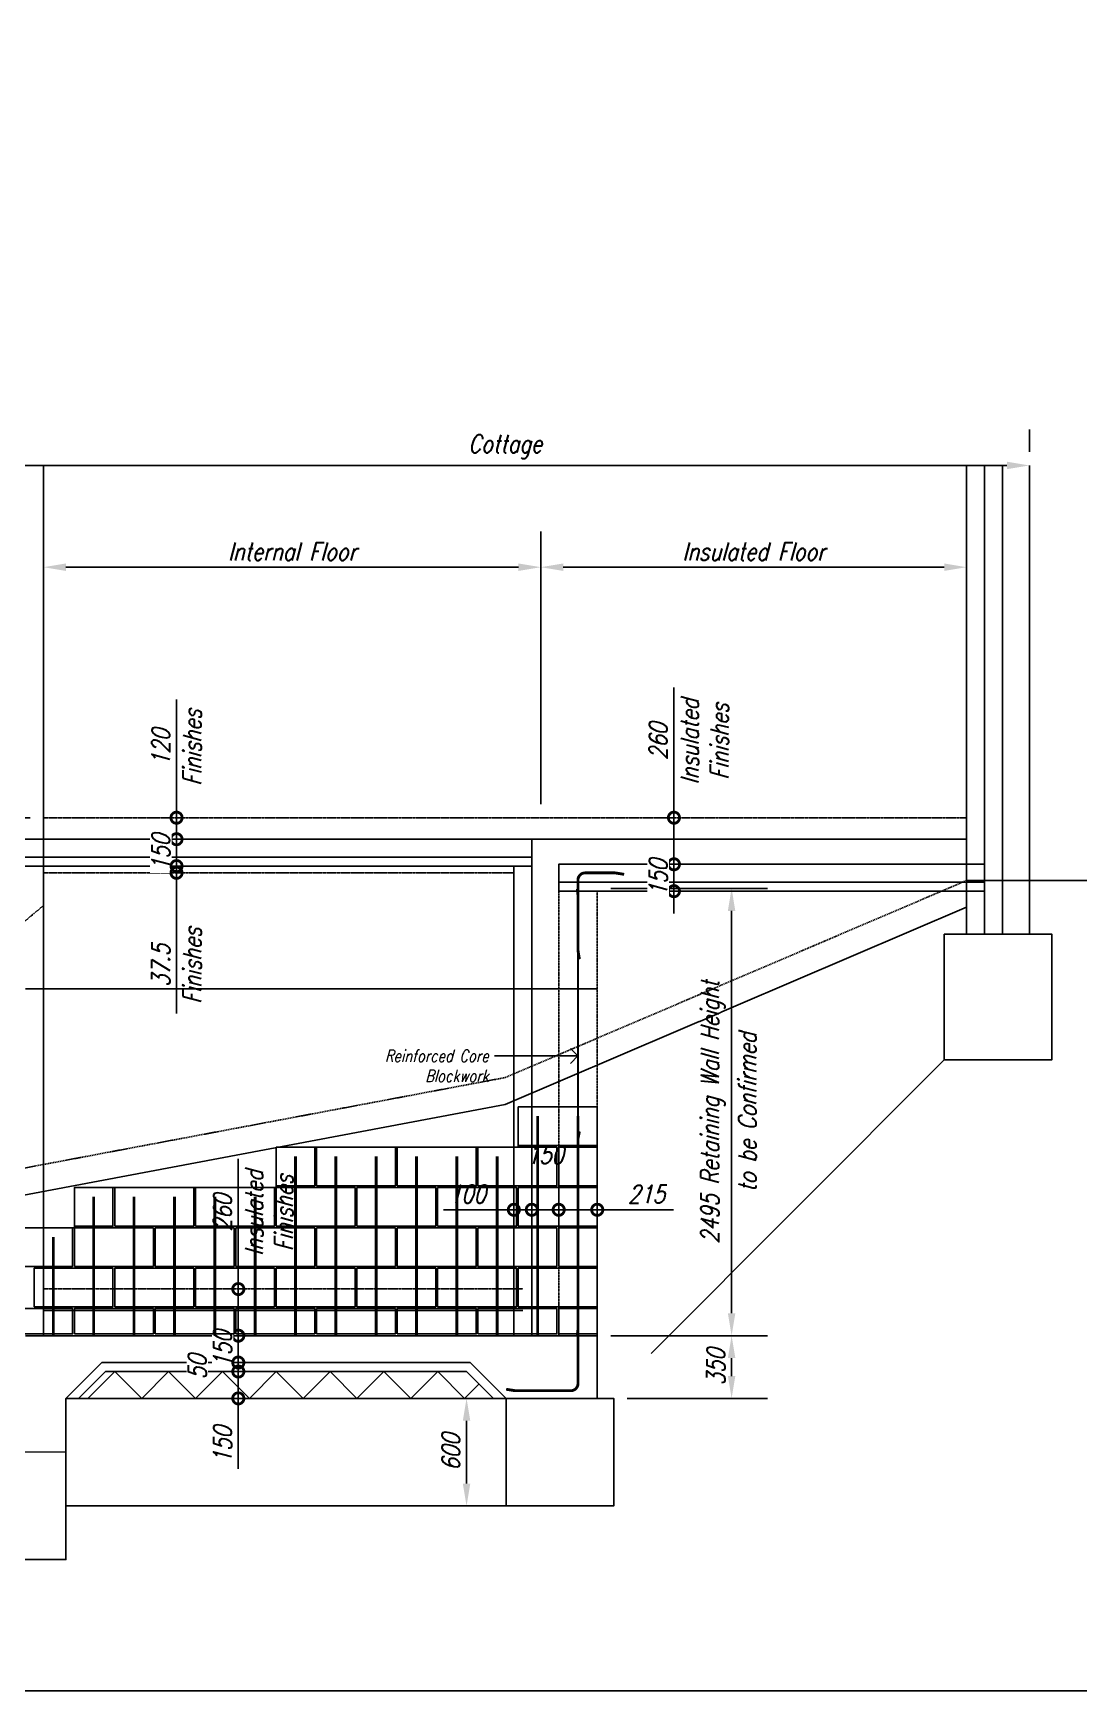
# Model space of a CAD drawing. Header units: millimetres. Extents: x 929802 to 1112248, y 1926852 to 2050811.
# Drawn here: x 984094 to 989924, y 1970131 to 1979380 of the extents above; entities that cross this region are included whole.
import ezdxf
from ezdxf import colors
from ezdxf.entities.mleader import LeaderData, LeaderLine
from ezdxf.math import Vec2, Vec3

# ---------------------------------------------------------------- set-up
doc = ezdxf.new("R2010")
doc.units = ezdxf.units.MM
doc.linetypes.add('HIDDEN', pattern=[9.525, 6.35, -3.175])
doc.linetypes.add('PHANTOM2', pattern=[1.25, 0.625, -0.125, 0.125, -0.125, 0.125, -0.125])
doc.layers.get('Defpoints').update_dxf_attribs({"color": 41})
for name, color, linetype in [('16764-Topo$0$SV_$_Grid', 7, 'Continuous'), ('CHB+00_Dims-GA', 8, 'Continuous'), ('CHB+00_Groundslab', 4, 'Continuous'), ('CHB+00_Levels', 8, 'Continuous'), ('CHB+00_Lintels Over', 9, 'Continuous'), ('CHB+00_Rebar', 1, 'Continuous'), ('CHB+00_Walls-LB Ghost', 252, 'Continuous'), ('CHB+00_Walls-Retaining', 1, 'Continuous'), ('CHB-00_Dims-Foundation', 8, 'Continuous'), ('CHB-00_External GL', 211, 'Continuous'), ('CHB-00_Foundation', 7, 'Continuous'), ('CHB-00_Party Wall Line', 1, 'PHANTOM2'), ('X-Ref-Site', 7, 'Continuous')]:
    doc.layers.add(name, color=color, linetype=linetype)
doc.layers.get('X-Ref-Site').off()
doc.styles.add('Romans15', font='romans.shx', dxfattribs={"width": 0.8, "oblique": 15})
doc.dimstyles.new('CHB_1-1', dxfattribs={"dimtxt": 2, "dimasz": 2.5, "dimexe": 4, "dimexo": 1.5, "dimgap": 0.75, "dimtad": 1, "dimdec": 0, "dimdsep": 46, "dimtxsty": 'Romans15', "dimcen": 1.5, "dimclrd": 8, "dimclre": 8, "dimclrt": 7, "dimadec": 0, "dimazin": 0, "dimtfac": 1, "dimtdec": 0, "dimtmove": 0, "dimatfit": 3, "dimfxl": 1, "dimarcsym": 0})

# ---------------------------------------------------------------- blocks, each defined once
blk = doc.blocks.new('16764-Topo')
at = {"layer": '16764-Topo$0$SV_$_Grid', "color": 7, "linetype": 'Continuous', "flags": 128}
blk.add_lwpolyline([(432717.307774, 221799.962952), (432717.307774, 221880.642948), (432821.1047, 221880.642948), (432821.1047, 221799.962952)], close=True, dxfattribs=at)
blk = doc.blocks.new('*U232')
at = {"layer": 'CHB+00_Groundslab', "color": 8}
blk.add_lwpolyline([(-150, -75), (0, 75), (150, -75)], dxfattribs=at)
blk = doc.blocks.new('*U233')
at = {"layer": 'CHB+00_Groundslab', "color": 0, "linetype": 'ByBlock', "lineweight": -2, "transparency": 16777216}
for p in [(0, 0), (300, 0), (600, 0), (900, 0), (1200, 0), (1500, 0), (1800, 0)]:
    blk.add_blockref('*U232', p, dxfattribs=at)
blk = doc.blocks.new('*D353')
at = {"layer": 'CHB+00_Dims-GA', "color": 8, "lineweight": -2, "transparency": 16777216}
for p, q in [((987313.8, 1972112.6), (988187.9, 1972112.6)), ((987987.9, 1971887.6), (987987.9, 1971987.6)), ((987405.8, 1971762.6), (988187.9, 1971762.6))]:
    blk.add_line(p, q, dxfattribs=at)
at = {"layer": 'CHB+00_Dims-GA', "color": 8, "transparency": 16777216}
for points in [[(987967, 1971987.6), (988008.7, 1971987.6), (987987.9, 1972112.6)], [(987967, 1971887.6), (988008.7, 1971887.6), (987987.9, 1971762.6)]]:
    blk.add_solid(points, dxfattribs=at)
at = {"layer": 'Defpoints', "color": 0, "transparency": 16777216}
for p in [(987238.8, 1972112.6), (987987.9, 1972112.6), (987330.8, 1971762.6)]:
    blk.add_point(p, dxfattribs=at)
at = {"layer": 'CHB+00_Dims-GA', "color": 7, "transparency": 16777216, "insert": (987900.4, 1971937.6), "char_height": 100, "attachment_point": 5, "rotation": 90, "style": 'Romans15'}
blk.add_mtext('350', dxfattribs=at)
blk = doc.blocks.new('*D354')
at = {"layer": 'CHB+00_Dims-GA', "color": 8, "lineweight": -2, "transparency": 16777216}
for p, q in [((987313.8, 1974607.6), (988187.9, 1974607.6)), ((987987.9, 1972237.6), (987987.9, 1974482.6)), ((987313.8, 1972112.6), (988187.9, 1972112.6))]:
    blk.add_line(p, q, dxfattribs=at)
at = {"layer": 'CHB+00_Dims-GA', "color": 8, "transparency": 16777216}
for points in [[(987967, 1974482.6), (988008.7, 1974482.6), (987987.9, 1974607.6)], [(987967, 1972237.6), (988008.7, 1972237.6), (987987.9, 1972112.6)]]:
    blk.add_solid(points, dxfattribs=at)
at = {"layer": 'Defpoints', "color": 0, "transparency": 16777216}
for p in [(987238.8, 1974607.6), (987987.9, 1974607.6), (987238.8, 1972112.6)]:
    blk.add_point(p, dxfattribs=at)
at = {"layer": 'CHB+00_Dims-GA', "color": 7, "transparency": 16777216, "char_height": 100, "attachment_point": 5, "rotation": 90, "style": 'Romans15', "bg_fill": 3, "box_fill_scale": 1.1, "bg_fill_color": 256, "bg_fill_true_color": 13158600, "bg_fill_transparency": 0}
for s, insert in [('2495 Retaining Wall Height', (987883.7, 1973360.1)), ('to be Confirmed', (988075.4, 1973360.1))]:
    blk.add_mtext(s, dxfattribs=dict(at, insert=insert))
blk = doc.blocks.new('_DotSmall')
at = {"color": 0, "linetype": 'ByBlock', "const_width": 0.5}
blk.add_lwpolyline([(-0.0625, 0, 1), (0.0625, 0, 1)], format="xyb", close=True, dxfattribs=at)
blk = doc.blocks.new('*D258')
at = {"layer": 'CHB+00_Dims-GA', "color": 8, "lineweight": -2, "transparency": 16777216}
for p, q in [((986773.8, 1972665.1), (986773.8, 1973015.1)), ((986873.8, 1972665.1), (986873.8, 1973015.1)), ((986773.8, 1972815.1), (986380.6, 1972815.1)), ((986873.8, 1972815.1), (986773.8, 1972815.1))]:
    blk.add_line(p, q, dxfattribs=at)
at = {"layer": 'Defpoints', "color": 0, "transparency": 16777216}
for p in [(986873.8, 1972815.1), (986773.8, 1972590.1), (986873.8, 1972590.1)]:
    blk.add_point(p, dxfattribs=at)
at = {"layer": 'CHB+00_Dims-GA', "color": 8, "lineweight": -2, "transparency": 16777216, "xscale": 125, "yscale": 125, "zscale": 125, "rotation": 180}
blk.add_blockref('_DotSmall', (986773.8, 1972815.1), dxfattribs=at)
at = {"layer": 'CHB+00_Dims-GA', "color": 8, "lineweight": -2, "transparency": 16777216, "xscale": 125, "yscale": 125, "zscale": 125}
blk.add_blockref('_DotSmall', (986873.8, 1972815.1), dxfattribs=at)
at = {"layer": 'CHB+00_Dims-GA', "color": 7, "transparency": 16777216, "insert": (986514.7, 1972902.6), "char_height": 100, "attachment_point": 5, "style": 'Romans15'}
blk.add_mtext('100', dxfattribs=at)
blk = doc.blocks.new('*D259')
at = {"layer": 'CHB+00_Dims-GA', "color": 8, "lineweight": -2, "transparency": 16777216}
for p, q in [((986873.8, 1972665.1), (986873.8, 1973015.1)), ((987023.8, 1972665.1), (987023.8, 1973015.1)), ((986873.8, 1972815.1), (987023.8, 1972815.1))]:
    blk.add_line(p, q, dxfattribs=at)
at = {"layer": 'Defpoints', "color": 0, "transparency": 16777216}
for p in [(987023.8, 1972815.1), (986873.8, 1972590.1), (987023.8, 1972590.1)]:
    blk.add_point(p, dxfattribs=at)
at = {"layer": 'CHB+00_Dims-GA', "color": 8, "lineweight": -2, "transparency": 16777216, "xscale": 125, "yscale": 125, "zscale": 125, "rotation": 180}
blk.add_blockref('_DotSmall', (986873.8, 1972815.1), dxfattribs=at)
at = {"layer": 'CHB+00_Dims-GA', "color": 8, "lineweight": -2, "transparency": 16777216, "xscale": 125, "yscale": 125, "zscale": 125}
blk.add_blockref('_DotSmall', (987023.8, 1972815.1), dxfattribs=at)
at = {"layer": 'CHB+00_Dims-GA', "color": 7, "transparency": 16777216, "insert": (986948.8, 1973121.4), "char_height": 100, "attachment_point": 5, "style": 'Romans15'}
blk.add_mtext('150', dxfattribs=at)
blk = doc.blocks.new('*D260')
at = {"layer": 'CHB+00_Dims-GA', "color": 8, "lineweight": -2, "transparency": 16777216}
for p, q in [((987023.8, 1972665.1), (987023.8, 1973015.1)), ((987238.8, 1972665.1), (987238.8, 1973015.1)), ((987023.8, 1972815.1), (987238.8, 1972815.1)), ((987238.8, 1972815.1), (987663.6, 1972815.1))]:
    blk.add_line(p, q, dxfattribs=at)
at = {"layer": 'Defpoints', "color": 0, "transparency": 16777216}
for p in [(987238.8, 1972815.1), (987023.8, 1972590.1), (987238.8, 1972590.1)]:
    blk.add_point(p, dxfattribs=at)
at = {"layer": 'CHB+00_Dims-GA', "color": 8, "lineweight": -2, "transparency": 16777216, "xscale": 125, "yscale": 125, "zscale": 125, "rotation": 180}
blk.add_blockref('_DotSmall', (987023.8, 1972815.1), dxfattribs=at)
at = {"layer": 'CHB+00_Dims-GA', "color": 8, "lineweight": -2, "transparency": 16777216, "xscale": 125, "yscale": 125, "zscale": 125}
blk.add_blockref('_DotSmall', (987238.8, 1972815.1), dxfattribs=at)
at = {"layer": 'CHB+00_Dims-GA', "color": 7, "transparency": 16777216, "insert": (987513.7, 1972902.6), "char_height": 100, "attachment_point": 5, "style": 'Romans15'}
blk.add_mtext('215', dxfattribs=at)
blk = doc.blocks.new('_Open90')
at = {"color": 0, "linetype": 'ByBlock', "lineweight": -2}
for p, q in [((0, 0), (-1, 0)), ((-0.5, 0.5), (0, 0)), ((0, 0), (-0.5, -0.5))]:
    blk.add_line(p, q, dxfattribs=at)
blk = doc.blocks.new('*D261')
at = {"color": 8, "linetype": 'Continuous', "lineweight": -2, "transparency": 16777216}
for p, q in [((984151.6, 1974727.6), (984151.6, 1976600.3)), ((986923.8, 1975077.6), (986923.8, 1976600.3)), ((984276.6, 1976400.3), (986798.8, 1976400.3))]:
    blk.add_line(p, q, dxfattribs=at)
at = {"color": 8, "linetype": 'Continuous', "transparency": 16777216}
for points in [[(984276.6, 1976421.2), (984276.6, 1976379.5), (984151.6, 1976400.3)], [(986798.8, 1976421.2), (986798.8, 1976379.5), (986923.8, 1976400.3)]]:
    blk.add_solid(points, dxfattribs=at)
at = {"layer": 'Defpoints', "color": 0, "linetype": 'Continuous', "transparency": 16777216}
for p in [(986923.8, 1976400.3), (986923.8, 1975002.6), (984151.6, 1974652.6)]:
    blk.add_point(p, dxfattribs=at)
at = {"color": 7, "linetype": 'Continuous', "transparency": 16777216, "insert": (985537.7, 1976487.8), "char_height": 100, "attachment_point": 5, "style": 'Romans15'}
blk.add_mtext('Internal Floor', dxfattribs=at)
blk = doc.blocks.new('*D357')
at = {"color": 8, "linetype": 'Continuous', "lineweight": -2, "transparency": 16777216}
for p, q in [((986923.8, 1975077.6), (986923.8, 1976600.3)), ((989298.3, 1975077.6), (989298.3, 1976600.3)), ((987048.8, 1976400.3), (989173.3, 1976400.3))]:
    blk.add_line(p, q, dxfattribs=at)
at = {"color": 8, "linetype": 'Continuous', "transparency": 16777216}
for points in [[(987048.8, 1976421.2), (987048.8, 1976379.5), (986923.8, 1976400.3)], [(989173.3, 1976421.2), (989173.3, 1976379.5), (989298.3, 1976400.3)]]:
    blk.add_solid(points, dxfattribs=at)
at = {"layer": 'Defpoints', "color": 0, "linetype": 'Continuous', "transparency": 16777216}
for p in [(989298.3, 1976400.3), (986923.8, 1975002.6), (989298.3, 1975002.6)]:
    blk.add_point(p, dxfattribs=at)
at = {"color": 7, "linetype": 'Continuous', "transparency": 16777216, "insert": (988111, 1976487.8), "char_height": 100, "attachment_point": 5, "style": 'Romans15'}
blk.add_mtext('Insulated Floor', dxfattribs=at)
blk = doc.blocks.new('*D358')
at = {"color": 8, "linetype": 'Continuous', "lineweight": -2, "transparency": 16777216}
for p, q in [((983801.6, 1977043.1), (983801.6, 1977168.1)), ((989648.3, 1977043.1), (989648.3, 1977168.1)), ((983926.6, 1976968.1), (989523.3, 1976968.1))]:
    blk.add_line(p, q, dxfattribs=at)
at = {"color": 8, "linetype": 'Continuous', "transparency": 16777216}
for points in [[(983926.6, 1976988.9), (983926.6, 1976947.3), (983801.6, 1976968.1)], [(989523.3, 1976988.9), (989523.3, 1976947.3), (989648.3, 1976968.1)]]:
    blk.add_solid(points, dxfattribs=at)
at = {"layer": 'Defpoints', "color": 0, "linetype": 'Continuous', "transparency": 16777216}
for p in [(983801.6, 1976968.1), (989648.3, 1976968.1), (989648.3, 1976968.1)]:
    blk.add_point(p, dxfattribs=at)
at = {"color": 7, "linetype": 'Continuous', "transparency": 16777216, "insert": (986724.9, 1977072.3), "char_height": 100, "attachment_point": 5, "style": 'Romans15'}
blk.add_mtext('Cottage', dxfattribs=at)
blk = doc.blocks.new('*D268')
at = {"layer": 'CHB+00_Dims-GA', "color": 8, "lineweight": -2, "transparency": 16777216}
for p, q in [((984893, 1975002.6), (984893, 1975662.4)), ((984893, 1974882.6), (984893, 1975002.6))]:
    blk.add_line(p, q, dxfattribs=at)
at = {"layer": 'Defpoints', "color": 0, "transparency": 16777216}
for p in [(984893, 1975002.6), (985437.7, 1975002.6), (985437.7, 1974882.6)]:
    blk.add_point(p, dxfattribs=at)
at = {"layer": 'CHB+00_Dims-GA', "color": 8, "lineweight": -2, "transparency": 16777216, "xscale": 125, "yscale": 125, "zscale": 125}
for p, rotation in [((984893, 1975002.6), 90), ((984893, 1974882.6), 270)]:
    blk.add_blockref('_DotSmall', p, dxfattribs=dict(at, rotation=rotation))
at = {"layer": 'CHB+00_Dims-GA', "color": 7, "transparency": 16777216, "char_height": 100, "attachment_point": 5, "rotation": 90, "style": 'Romans15'}
for s, insert in [('Finishes', (984980.5, 1975395)), ('120', (984805.5, 1975395))]:
    blk.add_mtext(s, dxfattribs=dict(at, insert=insert))
blk = doc.blocks.new('*D269')
at = {"layer": 'CHB+00_Dims-GA', "color": 8, "lineweight": -2, "transparency": 16777216}
for p, q in [((984893, 1974882.6), (984893, 1975007.6)), ((984893, 1974882.6), (984893, 1974732.6)), ((984893, 1974732.6), (984893, 1974607.6))]:
    blk.add_line(p, q, dxfattribs=at)
at = {"layer": 'Defpoints', "color": 0, "transparency": 16777216}
for p in [(985437.7, 1974882.6), (985437.7, 1974732.6)]:
    blk.add_point(p, dxfattribs=at)
at = {"layer": 'CHB+00_Dims-GA', "color": 8, "lineweight": -2, "transparency": 16777216, "xscale": 125, "yscale": 125, "zscale": 125}
for p, rotation in [((984893, 1974882.6), 270), ((984893, 1974732.6), 90)]:
    blk.add_blockref('_DotSmall', p, dxfattribs=dict(at, rotation=rotation))
at = {"layer": 'CHB+00_Dims-GA', "color": 7, "transparency": 16777216, "insert": (984805.5, 1974807.6), "char_height": 100, "attachment_point": 5, "rotation": 90, "style": 'Romans15', "bg_fill": 3, "box_fill_scale": 1.1, "bg_fill_color": 256, "bg_fill_true_color": 13158600, "bg_fill_transparency": 0}
blk.add_mtext('150', dxfattribs=at)
at = {"layer": 'Defpoints', "color": 0, "transparency": 16777216}
blk.add_point((984893, 1974732.6), dxfattribs=at)
blk = doc.blocks.new('*D270')
at = {"layer": 'CHB+00_Dims-GA', "color": 8, "lineweight": -2, "transparency": 16777216}
for p, q in [((984893, 1974732.6), (984893, 1974857.6)), ((984893, 1974732.6), (984893, 1974695.1)), ((984893, 1974695.1), (984893, 1973910.4))]:
    blk.add_line(p, q, dxfattribs=at)
at = {"layer": 'Defpoints', "color": 0, "transparency": 16777216}
for p in [(984893, 1974695.1), (985437.7, 1974732.6), (985437.7, 1974695.1)]:
    blk.add_point(p, dxfattribs=at)
at = {"layer": 'CHB+00_Dims-GA', "color": 8, "lineweight": -2, "transparency": 16777216, "xscale": 125, "yscale": 125, "zscale": 125}
for p, rotation in [((984893, 1974732.6), 270), ((984893, 1974695.1), 90)]:
    blk.add_blockref('_DotSmall', p, dxfattribs=dict(at, rotation=rotation))
at = {"layer": 'CHB+00_Dims-GA', "color": 7, "transparency": 16777216, "char_height": 100, "attachment_point": 5, "rotation": 90, "style": 'Romans15'}
for s, insert in [('Finishes', (984980.5, 1974177.7)), ('37.5', (984805.5, 1974177.7))]:
    blk.add_mtext(s, dxfattribs=dict(at, insert=insert))
blk = doc.blocks.new('*D271')
at = {"layer": 'CHB+00_Dims-GA', "color": 8, "lineweight": -2, "transparency": 16777216}
for p, q in [((987666.3, 1975002.6), (987666.3, 1975728.4)), ((987666.3, 1974742.6), (987666.3, 1975002.6))]:
    blk.add_line(p, q, dxfattribs=at)
at = {"layer": 'Defpoints', "color": 0, "transparency": 16777216}
for p in [(987666.3, 1975002.6), (988211, 1975002.6), (988211, 1974742.6)]:
    blk.add_point(p, dxfattribs=at)
at = {"layer": 'CHB+00_Dims-GA', "color": 8, "lineweight": -2, "transparency": 16777216, "xscale": 125, "yscale": 125, "zscale": 125}
for p, rotation in [((987666.3, 1975002.6), 90), ((987666.3, 1974742.6), 270)]:
    blk.add_blockref('_DotSmall', p, dxfattribs=dict(at, rotation=rotation))
at = {"layer": 'CHB+00_Dims-GA', "color": 7, "transparency": 16777216, "char_height": 100, "attachment_point": 5, "rotation": 90, "style": 'Romans15'}
for s, insert in [('Insulated\\PFinishes', (987837.2, 1975428)), ('260', (987578.8, 1975428))]:
    blk.add_mtext(s, dxfattribs=dict(at, insert=insert))
blk = doc.blocks.new('*D272')
at = {"layer": 'CHB+00_Dims-GA', "color": 8, "lineweight": -2, "transparency": 16777216}
for p, q in [((987666.3, 1974742.6), (987666.3, 1974867.6)), ((987666.3, 1974742.6), (987666.3, 1974592.6)), ((987666.3, 1974592.6), (987666.3, 1974467.6))]:
    blk.add_line(p, q, dxfattribs=at)
at = {"layer": 'Defpoints', "color": 0, "transparency": 16777216}
for p in [(988211, 1974742.6), (988211, 1974592.6)]:
    blk.add_point(p, dxfattribs=at)
at = {"layer": 'CHB+00_Dims-GA', "color": 8, "lineweight": -2, "transparency": 16777216, "xscale": 125, "yscale": 125, "zscale": 125}
for p, rotation in [((987666.3, 1974742.6), 270), ((987666.3, 1974592.6), 90)]:
    blk.add_blockref('_DotSmall', p, dxfattribs=dict(at, rotation=rotation))
at = {"layer": 'CHB+00_Dims-GA', "color": 7, "transparency": 16777216, "insert": (987578.8, 1974667.6), "char_height": 100, "attachment_point": 5, "rotation": 90, "style": 'Romans15', "bg_fill": 3, "box_fill_scale": 1.1, "bg_fill_color": 256, "bg_fill_true_color": 13158600, "bg_fill_transparency": 0}
blk.add_mtext('150', dxfattribs=at)
at = {"layer": 'Defpoints', "color": 0, "transparency": 16777216}
blk.add_point((987666.3, 1974592.6), dxfattribs=at)
blk = doc.blocks.new('*D275')
at = {"layer": 'CHB+00_Dims-GA', "color": 8, "lineweight": -2, "transparency": 16777216}
for p, q in [((985237.5, 1972372.6), (985237.5, 1973098.4)), ((985237.5, 1972112.6), (985237.5, 1972372.6))]:
    blk.add_line(p, q, dxfattribs=at)
at = {"layer": 'Defpoints', "color": 0, "transparency": 16777216}
for p in [(985237.5, 1972372.6), (986823.8, 1972372.6), (986823.8, 1972112.6)]:
    blk.add_point(p, dxfattribs=at)
at = {"layer": 'CHB+00_Dims-GA', "color": 8, "lineweight": -2, "transparency": 16777216, "xscale": 125, "yscale": 125, "zscale": 125}
for p, rotation in [((985237.5, 1972372.6), 90), ((985237.5, 1972112.6), 270)]:
    blk.add_blockref('_DotSmall', p, dxfattribs=dict(at, rotation=rotation))
at = {"layer": 'CHB+00_Dims-GA', "color": 7, "transparency": 16777216, "char_height": 100, "attachment_point": 5, "rotation": 90, "style": 'Romans15'}
for s, insert in [('Insulated\\PFinishes', (985408.3, 1972798)), ('260', (985150, 1972798))]:
    blk.add_mtext(s, dxfattribs=dict(at, insert=insert))
blk = doc.blocks.new('*D276')
at = {"layer": 'CHB+00_Dims-GA', "color": 8, "lineweight": -2, "transparency": 16777216}
for p, q in [((985237.5, 1972112.6), (985237.5, 1972237.6)), ((985237.5, 1972112.6), (985237.5, 1971962.6)), ((985237.5, 1971962.6), (985237.5, 1971837.6))]:
    blk.add_line(p, q, dxfattribs=at)
at = {"layer": 'Defpoints', "color": 0, "transparency": 16777216}
for p in [(986823.8, 1972112.6), (986530.8, 1971962.6)]:
    blk.add_point(p, dxfattribs=at)
at = {"layer": 'CHB+00_Dims-GA', "color": 8, "lineweight": -2, "transparency": 16777216, "xscale": 125, "yscale": 125, "zscale": 125}
for p, rotation in [((985237.5, 1972112.6), 270), ((985237.5, 1971962.6), 90)]:
    blk.add_blockref('_DotSmall', p, dxfattribs=dict(at, rotation=rotation))
at = {"layer": 'CHB+00_Dims-GA', "color": 7, "transparency": 16777216, "insert": (985150, 1972037.6), "char_height": 100, "attachment_point": 5, "rotation": 90, "style": 'Romans15', "bg_fill": 3, "box_fill_scale": 1.1, "bg_fill_color": 256, "bg_fill_true_color": 13158600, "bg_fill_transparency": 0}
blk.add_mtext('150', dxfattribs=at)
at = {"layer": 'Defpoints', "color": 0, "transparency": 16777216}
blk.add_point((985237.5, 1971962.6), dxfattribs=at)
blk = doc.blocks.new('*D277')
at = {"layer": 'CHB+00_Dims-GA', "color": 8, "lineweight": -2, "transparency": 16777216}
for p, q in [((985237.5, 1971912.6), (985237.5, 1971762.6)), ((985237.5, 1971762.6), (985237.5, 1971369.5))]:
    blk.add_line(p, q, dxfattribs=at)
at = {"layer": 'Defpoints', "color": 0, "transparency": 16777216}
for p in [(985237.5, 1971912.6), (986510, 1971912.6), (986730.8, 1971762.6)]:
    blk.add_point(p, dxfattribs=at)
at = {"layer": 'CHB+00_Dims-GA', "color": 8, "lineweight": -2, "transparency": 16777216, "xscale": 125, "yscale": 125, "zscale": 125}
for p, rotation in [((985237.5, 1971912.6), 90), ((985237.5, 1971762.6), 270)]:
    blk.add_blockref('_DotSmall', p, dxfattribs=dict(at, rotation=rotation))
at = {"layer": 'CHB+00_Dims-GA', "color": 7, "transparency": 16777216, "insert": (985150, 1971503.5), "char_height": 100, "attachment_point": 5, "rotation": 90, "style": 'Romans15'}
blk.add_mtext('150', dxfattribs=at)
blk = doc.blocks.new('*D278')
at = {"layer": 'CHB+00_Dims-GA', "color": 8, "lineweight": -2, "transparency": 16777216}
for p, q in [((985237.5, 1971962.6), (985237.5, 1972087.6)), ((985237.5, 1971962.6), (985237.5, 1971912.6)), ((985237.5, 1971912.6), (985237.5, 1971787.6))]:
    blk.add_line(p, q, dxfattribs=at)
at = {"layer": 'Defpoints', "color": 0, "transparency": 16777216}
for p in [(985237.5, 1971912.6), (986510, 1971912.6), (986530.8, 1971962.6)]:
    blk.add_point(p, dxfattribs=at)
at = {"layer": 'CHB+00_Dims-GA', "color": 8, "lineweight": -2, "transparency": 16777216, "xscale": 125, "yscale": 125, "zscale": 125}
for p, rotation in [((985237.5, 1971962.6), 270), ((985237.5, 1971912.6), 90)]:
    blk.add_blockref('_DotSmall', p, dxfattribs=dict(at, rotation=rotation))
at = {"layer": 'CHB+00_Dims-GA', "color": 7, "transparency": 16777216, "insert": (985008.7, 1971937.6), "char_height": 100, "attachment_point": 5, "rotation": 90, "style": 'Romans15', "bg_fill": 3, "box_fill_scale": 1.1, "bg_fill_color": 256, "bg_fill_true_color": 13158600, "bg_fill_transparency": 0}
blk.add_mtext('50', dxfattribs=at)
blk = doc.blocks.new('*D361')
at = {"layer": 'CHB+00_Dims-GA', "color": 8, "linetype": 'Continuous', "lineweight": -2, "transparency": 16777216}
for p, q in [((984076.6, 1975002.6), (983291.1, 1975002.6)), ((983491.1, 1974877.6), (983491.1, 1974777.6)), ((983726.6, 1974652.6), (983291.1, 1974652.6))]:
    blk.add_line(p, q, dxfattribs=at)
at = {"layer": 'CHB+00_Dims-GA', "color": 8, "linetype": 'Continuous', "transparency": 16777216}
for points in [[(983470.3, 1974877.6), (983511.9, 1974877.6), (983491.1, 1975002.6)], [(983470.3, 1974777.6), (983511.9, 1974777.6), (983491.1, 1974652.6)]]:
    blk.add_solid(points, dxfattribs=at)
at = {"layer": 'Defpoints', "color": 0, "linetype": 'Continuous', "transparency": 16777216}
for p in [(984151.6, 1975002.6), (983491.1, 1974652.6), (983801.6, 1974652.6)]:
    blk.add_point(p, dxfattribs=at)
at = {"layer": 'CHB+00_Dims-GA', "color": 7, "linetype": 'Continuous', "transparency": 16777216, "insert": (983403.6, 1974827.6), "char_height": 100, "attachment_point": 5, "rotation": 90, "style": 'Romans15'}
blk.add_mtext('350', dxfattribs=at)
blk = doc.blocks.new('*D400')
at = {"layer": 'CHB+00_Dims-GA', "color": 8, "lineweight": -2, "transparency": 16777216}
for p, q in [((986655.8, 1971762.6), (986310, 1971762.6)), ((986510, 1971637.6), (986510, 1971287.6)), ((986655.8, 1971162.6), (986310, 1971162.6))]:
    blk.add_line(p, q, dxfattribs=at)
at = {"layer": 'CHB+00_Dims-GA', "color": 8, "transparency": 16777216}
for points in [[(986489.2, 1971637.6), (986530.9, 1971637.6), (986510, 1971762.6)], [(986489.2, 1971287.6), (986530.9, 1971287.6), (986510, 1971162.6)]]:
    blk.add_solid(points, dxfattribs=at)
at = {"layer": 'Defpoints', "color": 0, "transparency": 16777216}
for p in [(986730.8, 1971762.6), (986510, 1971162.6), (986730.8, 1971162.6)]:
    blk.add_point(p, dxfattribs=at)
at = {"layer": 'CHB+00_Dims-GA', "color": 7, "transparency": 16777216, "insert": (986422.5, 1971462.6), "char_height": 100, "attachment_point": 5, "rotation": 90, "style": 'Romans15'}
blk.add_mtext('600', dxfattribs=at)

msp = doc.modelspace()

# ---------------------------------------------------------------- linework, layer by layer
at = {"layer": 'CHB+00_Groundslab'}
for points in [[(984051.59, 1972112.6), (987238.75, 1972112.6), (987238.75, 1971762.6)], [(981558.09, 1971163.6), (981965.59, 1971163.6), (981965.59, 1971463.6), (982165.59, 1971663.6), (983476.59, 1971663.6), (983676.59, 1971463.6), (984276.59, 1971463.4), (984276.59, 1971762.6), (984476.59, 1971962.6), (986530.75, 1971962.6), (986730.75, 1971762.6), (987238.75, 1971762.6)]]:
    msp.add_lwpolyline(points, dxfattribs=at)
at = {"layer": 'CHB+00_Groundslab', "color": 8}
for points in [[(984276.59, 1971762.6), (984347.3, 1971762.6), (984497.3, 1971912.6), (986510.04, 1971912.6), (986660.04, 1971762.6), (986660.04, 1971762.6)], [(986499.16, 1971762.6), (986579.6, 1971843.04)]]:
    msp.add_lwpolyline(points, dxfattribs=at)
at = {"layer": 'CHB+00_Groundslab', "color": 3, "linetype": 'Continuous'}
msp.add_lwpolyline([(987238.75, 1971762.6), (986730.75, 1971762.6), (986530.75, 1971962.6)], dxfattribs=at)
at = {"layer": 'CHB+00_Groundslab', "color": 7}
msp.add_lwpolyline([(984276.59, 1971762.6), (986755.75, 1971762.6)], dxfattribs=at)
at = {"layer": 'CHB+00_Levels', "linetype": 'PHANTOM2', "ltscale": 12.5}
for points in [[(984151.59, 1975002.6), (989298.31, 1975002.6)], [(984151.59, 1974695.1), (986773.75, 1974695.1)], [(983801.61, 1974345.14), (983951.59, 1974345.14), (984151.59, 1974512.96)], [(984151.59, 1972373.6), (986823.75, 1972373.6)]]:
    msp.add_lwpolyline(points, dxfattribs=at)
at = {"layer": 'CHB+00_Levels', "color": 3, "linetype": 'Continuous'}
msp.add_lwpolyline([(989648.31, 1974652.6), (991089.98, 1974652.6)], dxfattribs=at)
at = {"layer": 'CHB+00_Levels', "linetype": 'Continuous'}
msp.add_lwpolyline([(984151.59, 1972252.6), (986823.75, 1972252.6)], dxfattribs=at)
at = {"layer": 'CHB+00_Lintels Over', "linetype": 'Continuous'}
msp.add_lwpolyline([(983951.59, 1974732.6), (986873.75, 1974732.6), (986873.75, 1974882.6), (983951.59, 1974882.6)], close=True, dxfattribs=at)
msp.add_lwpolyline([(983951.59, 1974882.6), (986873.75, 1974882.6), (986873.75, 1974782.6), (983951.59, 1974782.6)], dxfattribs=at)
at = {"layer": 'CHB+00_Rebar', "color": 7, "const_width": 12}
msp.add_lwpolyline([(987125.71, 1974604.9), (987131.25, 1974552.6), (987131.34, 1972162.6), (987125.34, 1972112.6)], dxfattribs=at)
at = {"layer": 'CHB+00_Rebar', "linetype": 'Continuous', "const_width": 16}
for points in [[(986906.25, 1973338.6), (986906.25, 1972112.6)], [(987131.25, 1973338.6), (987131.25, 1972112.6)], [(984431.25, 1972888.6), (984431.25, 1972112.6)], [(984656.25, 1972888.6), (984656.25, 1972112.6)], [(984881.25, 1972888.6), (984881.25, 1972112.6)], [(984206.25, 1972663.6), (984206.25, 1972112.6)]]:
    msp.add_lwpolyline(points, dxfattribs=at)
at = {"layer": 'CHB+00_Rebar', "const_width": 16}
msp.add_lwpolyline([(987139.3, 1973252.39), (987131.3, 1973212.39), (987131.28, 1972347.4), (987131.34, 1971845.6, -0.4142136), (987091.34, 1971805.6), (986780.75, 1971805.6), (986730.75, 1971813.6)], format="xyb", dxfattribs=at)
at = {"layer": 'CHB+00_Walls-LB Ghost'}
msp.add_lwpolyline([(986873.75, 1972112.6), (986773.75, 1972112.6), (986773.75, 1974732.6), (986873.75, 1974732.6)], close=True, dxfattribs=at)
at = {"layer": 'CHB+00_Walls-Retaining', "linetype": 'HIDDEN', "ltscale": 0.25}
msp.add_lwpolyline([(987238.75, 1972112.6), (987023.75, 1972112.6), (987023.75, 1974592.6), (987238.75, 1974592.6)], close=True, dxfattribs=at)
at = {"layer": 'CHB-00_Dims-Foundation', "color": 252, "linetype": 'Continuous'}
for p, q in [((984151.59, 1976968.1), (984151.59, 1972112.6)), ((989298.31, 1976968.1), (989298.31, 1974352.6)), ((989398.31, 1976968.1), (989398.31, 1974352.6)), ((989498.31, 1976968.1), (989498.31, 1974352.6)), ((989648.31, 1976968.1), (989648.31, 1974352.6))]:
    msp.add_line(p, q, dxfattribs=at)
at = {"layer": 'CHB-00_External GL', "linetype": 'Continuous'}
msp.add_lwpolyline([(991648.31, 1974652.6), (989298.31, 1974652.6)], dxfattribs=at)
at = {"layer": 'CHB-00_Foundation'}
msp.add_lwpolyline([(989173.31, 1974352.6), (989773.31, 1974352.6), (989773.31, 1973652.16), (989173.31, 1973652.16)], close=True, dxfattribs=at)
at = {"layer": 'CHB-00_Foundation', "ltscale": 0.5}
for points in [[(986730.75, 1971762.6), (987330.75, 1971762.6), (987330.75, 1971162.6), (986730.75, 1971162.6)], [(983676.59, 1971463.6), (984276.59, 1971463.4), (984276.59, 1970863.6), (983676.59, 1970863.6)]]:
    msp.add_lwpolyline(points, close=True, dxfattribs=at)
at = {"layer": 'CHB-00_Foundation', "color": 8}
msp.add_lwpolyline([(986730.75, 1971162.6), (984276.59, 1971162.6)], dxfattribs=at)
at = {"layer": 'CHB-00_Party Wall Line', "color": 252, "linetype": 'Continuous'}
for points in [[(985448.75, 1972948.6), (985663.75, 1972948.6), (985663.75, 1973163.6), (985448.75, 1973163.6)], [(985673.75, 1972948.6), (986113.75, 1972948.6), (986113.75, 1973163.6), (985673.75, 1973163.6)], [(986123.75, 1972948.6), (986563.75, 1972948.6), (986563.75, 1973163.6), (986123.75, 1973163.6)], [(986573.75, 1972948.6), (987013.75, 1972948.6), (987013.75, 1973163.6), (986573.75, 1973163.6)], [(984323.75, 1972723.6), (984538.75, 1972723.6), (984538.75, 1972938.6), (984323.75, 1972938.6)], [(984548.75, 1972723.6), (984988.75, 1972723.6), (984988.75, 1972938.6), (984548.75, 1972938.6)], [(984998.75, 1972723.6), (985438.75, 1972723.6), (985438.75, 1972938.6), (984998.75, 1972938.6)], [(985448.75, 1972723.6), (985888.75, 1972723.6), (985888.75, 1972938.6), (985448.75, 1972938.6)], [(985898.75, 1972723.6), (986338.75, 1972723.6), (986338.75, 1972938.6), (985898.75, 1972938.6)], [(986348.75, 1972723.6), (986788.75, 1972723.6), (986788.75, 1972938.6), (986348.75, 1972938.6)], [(983873.75, 1972498.6), (984313.75, 1972498.6), (984313.75, 1972713.6), (983873.75, 1972713.6)], [(984323.75, 1972498.6), (984763.75, 1972498.6), (984763.75, 1972713.6), (984323.75, 1972713.6)], [(984773.75, 1972498.6), (985213.75, 1972498.6), (985213.75, 1972713.6), (984773.75, 1972713.6)], [(985223.75, 1972498.6), (985663.75, 1972498.6), (985663.75, 1972713.6), (985223.75, 1972713.6)], [(985673.75, 1972498.6), (986113.75, 1972498.6), (986113.75, 1972713.6), (985673.75, 1972713.6)], [(986123.75, 1972498.6), (986563.75, 1972498.6), (986563.75, 1972713.6), (986123.75, 1972713.6)], [(986573.75, 1972498.6), (987013.75, 1972498.6), (987013.75, 1972713.6), (986573.75, 1972713.6)], [(984098.75, 1972273.6), (984538.75, 1972273.6), (984538.75, 1972488.6), (984098.75, 1972488.6)], [(984548.75, 1972273.6), (984988.75, 1972273.6), (984988.75, 1972488.6), (984548.75, 1972488.6)], [(983873.75, 1972048.6), (984041.59, 1972048.6), (984041.59, 1972122.6), (984313.75, 1972122.6), (984313.75, 1972263.6), (983873.75, 1972263.6)], [(984323.75, 1972122.6), (984763.75, 1972122.6), (984763.75, 1972263.6), (984323.75, 1972263.6)]]:
    msp.add_lwpolyline(points, close=True, dxfattribs=at)
at = {"layer": 'Defpoints'}
msp.add_lwpolyline([(984051.59, 1974047.6), (987238.75, 1974047.6)], dxfattribs=at)

# ---------------------------------------------------------------- block references
at = {"layer": 'CHB+00_Groundslab', "color": 8}
msp.add_blockref('*U233', (984549.16, 1971837.6), dxfattribs=at)
at = {"layer": 'X-Ref-Site', "linetype": 'Continuous', "xscale": 1000, "yscale": 1000, "zscale": 1000}
msp.add_blockref('16764-Topo', (-431787506, -219829832), dxfattribs=at)

# ---------------------------------------------------------------- dimensions: what is measured, and where the dimension line sits
at = {"color": 3, "linetype": 'Continuous'}
for base, p1, p2, text, picture, middle in [((989648.31, 1976968.1), (983801.59, 1976968.1), (989648.31, 1976968.1), 'Cottage', '*D358', (986724.95, 1977072.27)), ((986923.75, 1976400.32), (984151.59, 1974652.6), (986923.75, 1975002.6), 'Internal Floor', '*D261', (985537.67, 1976487.82)), ((989298.31, 1976400.32), (986923.75, 1975002.6), (989298.31, 1975002.6), 'Insulated Floor', '*D357', (988111.03, 1976487.82))]:
    dim = msp.add_linear_dim(base=base, p1=p1, p2=p2, text=text, dimstyle='CHB_1-1', override={"dimscale": 50}, dxfattribs=at)
    dim.commit()
    dim.dimension.update_dxf_attribs({"geometry": picture, "text_midpoint": middle})
at = {"layer": 'CHB+00_Dims-GA'}
for base, p1, p2, text, picture, middle in [((987666.32, 1975002.6), (988211.03, 1974742.6), (988211.03, 1975002.6), '<>\\XInsulated\\PFinishes', '*D271', (987666.32, 1975428.02)), ((984892.96, 1975002.6), (985437.67, 1974882.6), (985437.67, 1975002.6), '<>\\XFinishes', '*D268', (984892.96, 1975394.98)), ((985237.48, 1972372.6), (986823.75, 1972112.6), (986823.75, 1972372.6), '<>\\XInsulated\\PFinishes', '*D275', (985237.48, 1972798.02))]:
    dim = msp.add_linear_dim(base=base, p1=p1, p2=p2, angle=90, text=text, dimstyle='CHB_1-1', override={"dimscale": 50, "dimblk1": 'DotSmall', "dimblk2": 'DotSmall', "dimsah": 1, "dimse1": 1, "dimse2": 1}, dxfattribs=at)
    dim.commit()
    dim.dimension.update_dxf_attribs({"geometry": picture, "text_midpoint": middle})
at = {"layer": 'CHB+00_Dims-GA', "linetype": 'Continuous'}
dim = msp.add_linear_dim(base=(983491.09, 1974652.64), p1=(984151.59, 1975002.6), p2=(983801.61, 1974652.64), angle=90, dimstyle='CHB_1-1', override={"dimscale": 50}, dxfattribs=at)
dim.commit()
dim.dimension.update_dxf_attribs({"geometry": '*D361', "text_midpoint": (983403.59, 1974827.62)})
at = {"layer": 'CHB+00_Dims-GA', "color": 8}
for base, p1, p2, override, picture, middle in [((987023.75, 1972815.1), (986873.75, 1972590.1), (987023.75, 1972590.1), {"dimscale": 50, "dimblk1": 'DotSmall', "dimblk2": 'DotSmall', "dimsah": 1, "dimtmove": 2}, '*D259', (986948.75, 1973121.35)), ((986873.75, 1972815.1), (986773.75, 1972590.1), (986873.75, 1972590.1), {"dimscale": 50, "dimjust": 1, "dimblk1": 'DotSmall', "dimblk2": 'DotSmall', "dimsah": 1}, '*D258', (986514.69, 1972902.6))]:
    dim = msp.add_linear_dim(base=base, p1=p1, p2=p2, dimstyle='CHB_1-1', override=override, dxfattribs=at)
    dim.commit()
    dim.dimension.update_dxf_attribs({"geometry": picture, "text_midpoint": middle})
at = {"layer": 'CHB+00_Dims-GA'}
dim = msp.add_linear_dim(base=(987987.88, 1972112.6), p1=(987330.75, 1971762.6), p2=(987238.75, 1972112.6), angle=90, dimstyle='CHB_1-1', override={"dimscale": 50}, dxfattribs=at)
dim.commit()
dim.dimension.update_dxf_attribs({"geometry": '*D353', "text_midpoint": (987900.38, 1971937.6)})

# ---------------------------------------------------------------- next in the draw order: dimensions: what is measured, and where the dimension line sits
for base, p1, p2, picture, middle in [((984892.96, 1974732.6), (985437.67, 1974882.6), (985437.67, 1974732.6), '*D269', (984805.46, 1974807.6)), ((985237.48, 1971962.6), (986823.75, 1972112.6), (986530.75, 1971962.6), '*D276', (985149.98, 1972037.6))]:
    dim = msp.add_linear_dim(base=base, p1=p1, p2=p2, angle=90, dimstyle='CHB_1-1', override={"dimscale": 50, "dimblk1": 'DotSmall', "dimblk2": 'DotSmall', "dimsah": 1, "dimse1": 1, "dimse2": 1, "dimtix": 1, "dimtfill": 1}, dxfattribs=at)
    dim.commit()
    dim.dimension.update_dxf_attribs({"geometry": picture, "text_midpoint": middle})
dim = msp.add_linear_dim(base=(987987.88, 1974607.6), p1=(987238.75, 1972112.6), p2=(987238.75, 1974607.6), angle=90, text='<> Retaining Wall Height\\Xto be Confirmed', dimstyle='CHB_1-1', override={"dimscale": 50, "dimtmove": 1, "dimtfill": 1}, dxfattribs=at)
dim.commit()
dim.dimension.update_dxf_attribs({"geometry": '*D354', "text_midpoint": (987987.88, 1973360.1)})

# ---------------------------------------------------------------- next in the draw order: leaders
ml = msp.add_multileader_mtext('Standard', dxfattribs=at)
ml.set_content('Reinforced Core\\PBlockwork', color=7, style='Romans15')
ml.set_leader_properties(color=7)
ml.set_arrow_properties(name='OPEN90')
ml.build(insert=Vec2(0, 0))
ml.multileader.update_dxf_attribs({"dogleg_length": 2, "arrow_head_size": 83.33, "scale": 33.333333})
ctx = ml.context
ctx.base_point, ctx.scale, ctx.char_height, ctx.arrow_head_size, ctx.landing_gap_size, ctx.plane_origin = Vec3(985953.15, 1973673.47), 33.333333, 67, 83.33, 33.33, Vec3(986591.84, 1973998.47)
ctx.text_align_type = 2
notes = []
notes.append((ctx, [(0, (1, 1, 0), (986733.12, 1973673.47), (-1, 0), 66.67, [(0, [(987131.25, 1973673.47)], 0, [])])]))
ctx.mtext.insert, ctx.mtext.alignment, ctx.mtext.flow_direction = Vec3(986633.12, 1973706.97), 3, 5
ctx.mtext.has_bg_fill, ctx.mtext.bg_color, ctx.mtext.bg_scale_factor, ctx.mtext.bg_transparency, ctx.mtext.use_window_bg_color = 1, -1027028792, 1.5, 0, 1
for ctx, leaders in notes:
    for number, flags, end, landing, length, lines in leaders:
        leader = LeaderData()
        leader.index, (leader.has_last_leader_line, leader.has_dogleg_vector, leader.attachment_direction) = number, flags
        leader.last_leader_point, leader.dogleg_vector, leader.dogleg_length = Vec3(end), Vec3(landing), length
        for number, points, colour, breaks in lines:
            line = LeaderLine()
            line.index, line.vertices, line.color, line.breaks = number, Vec3.list(points), colors.encode_raw_color(colour), breaks
            leader.lines.append(line)
        ctx.leaders.append(leader)

# ---------------------------------------------------------------- next in the draw order: linework, layer by layer
at = {"layer": 'CHB+00_Lintels Over', "linetype": 'Continuous'}
for points in [[(987023.75, 1974592.6), (989398.31, 1974592.6), (989398.31, 1974742.6), (987023.75, 1974742.6)], [(987023.75, 1974742.6), (989398.31, 1974742.6), (989398.31, 1974642.6), (987023.75, 1974642.6)]]:
    msp.add_lwpolyline(points, close=True, dxfattribs=at)
at = {"layer": 'CHB+00_Rebar', "const_width": 16}
msp.add_lwpolyline([(987139.27, 1974212.81), (987131.26, 1974262.81), (987131.15, 1974654.6, -0.4142136), (987171.15, 1974694.61), (987338.73, 1974694.62), (987388.73, 1974686.62)], format="xyb", dxfattribs=at)
at = {"layer": 'CHB+00_Rebar', "linetype": 'Continuous', "const_width": 16}
msp.add_lwpolyline([(986681.25, 1973113.6), (986681.25, 1972112.6)], dxfattribs=at)
at = {"layer": 'CHB-00_Party Wall Line', "color": 252, "linetype": 'Continuous'}
for points in [[(986798.75, 1973173.6), (987238.75, 1973173.6), (987238.75, 1973388.6), (986798.75, 1973388.6)], [(987023.75, 1972948.6), (987238.75, 1972948.6), (987238.75, 1973163.6), (987023.75, 1973163.6)], [(986798.75, 1972723.6), (987238.75, 1972723.6), (987238.75, 1972938.6), (986798.75, 1972938.6)], [(987023.75, 1972498.6), (987238.75, 1972498.6), (987238.75, 1972713.6), (987023.75, 1972713.6)], [(984998.75, 1972273.6), (985438.75, 1972273.6), (985438.75, 1972488.6), (984998.75, 1972488.6)], [(985448.75, 1972273.6), (985888.75, 1972273.6), (985888.75, 1972488.6), (985448.75, 1972488.6)], [(985898.75, 1972273.6), (986338.75, 1972273.6), (986338.75, 1972488.6), (985898.75, 1972488.6)], [(986348.75, 1972273.6), (986788.75, 1972273.6), (986788.75, 1972488.6), (986348.75, 1972488.6)], [(986798.75, 1972273.6), (987238.75, 1972273.6), (987238.75, 1972488.6), (986798.75, 1972488.6)], [(987023.75, 1972122.6), (987238.75, 1972122.6), (987238.75, 1972263.6), (987023.75, 1972263.6)]]:
    msp.add_lwpolyline(points, close=True, dxfattribs=at)
at = {"layer": 'Defpoints', "linetype": 'Continuous'}
msp.add_line((987538.75, 1972012.6), (989173.31, 1973652.16), dxfattribs=at)

# ---------------------------------------------------------------- next in the draw order: dimensions: what is measured, and where the dimension line sits
at = {"layer": 'CHB+00_Dims-GA'}
dim = msp.add_linear_dim(base=(984892.96, 1974695.1), p1=(985437.67, 1974732.6), p2=(985437.67, 1974695.1), angle=270, text='<>\\XFinishes', dimstyle='CHB_1-1', override={"dimscale": 50, "dimdec": 1, "dimblk1": 'DotSmall', "dimblk2": 'DotSmall', "dimsah": 1, "dimse1": 1, "dimse2": 1}, dxfattribs=at)
dim.commit()
dim.dimension.update_dxf_attribs({"geometry": '*D270', "text_midpoint": (984892.96, 1974177.73)})
at = {"layer": 'CHB+00_Dims-GA', "color": 8}
dim = msp.add_linear_dim(base=(987238.75, 1972815.1), p1=(987023.75, 1972590.1), p2=(987238.75, 1972590.1), dimstyle='CHB_1-1', override={"dimscale": 50, "dimjust": 2, "dimblk1": 'DotSmall', "dimblk2": 'DotSmall', "dimsah": 1}, dxfattribs=at)
dim.commit()
dim.dimension.update_dxf_attribs({"geometry": '*D260', "text_midpoint": (987513.7, 1972815.1), "dimtype": 160})
at = {"layer": 'CHB+00_Dims-GA'}
dim = msp.add_linear_dim(base=(985237.48, 1971912.6), p1=(986730.75, 1971762.6), p2=(986510.04, 1971912.6), angle=90, dimstyle='CHB_1-1', override={"dimscale": 50, "dimblk1": 'DotSmall', "dimblk2": 'DotSmall', "dimsah": 1, "dimse1": 1, "dimse2": 1}, dxfattribs=at)
dim.commit()
dim.dimension.update_dxf_attribs({"geometry": '*D277', "text_midpoint": (985237.48, 1971503.54), "dimtype": 160})

# ---------------------------------------------------------------- next in the draw order: dimensions: what is measured, and where the dimension line sits
dim = msp.add_linear_dim(base=(987666.32, 1974592.6), p1=(988211.03, 1974742.6), p2=(988211.03, 1974592.6), angle=90, dimstyle='CHB_1-1', override={"dimscale": 50, "dimblk1": 'DotSmall', "dimblk2": 'DotSmall', "dimsah": 1, "dimse1": 1, "dimse2": 1, "dimtix": 1, "dimtfill": 1}, dxfattribs=at)
dim.commit()
dim.dimension.update_dxf_attribs({"geometry": '*D272', "text_midpoint": (987578.82, 1974667.6)})
dim = msp.add_linear_dim(base=(985237.48, 1971912.6), p1=(986530.75, 1971962.6), p2=(986510.04, 1971912.6), angle=90, dimstyle='CHB_1-1', override={"dimscale": 50, "dimblk1": 'DotSmall', "dimblk2": 'DotSmall', "dimsah": 1, "dimse1": 1, "dimse2": 1, "dimtix": 1, "dimtmove": 2, "dimtfill": 1}, dxfattribs=at)
dim.commit()
dim.dimension.update_dxf_attribs({"geometry": '*D278', "text_midpoint": (985008.71, 1971937.6), "dimtype": 160})

# ---------------------------------------------------------------- next in the draw order: linework, layer by layer
at = {"layer": 'CHB+00_Levels', "linetype": 'Continuous'}
msp.add_line((986873.75, 1974882.6), (989298.31, 1974882.6), dxfattribs=at)
at = {"layer": 'CHB+00_Rebar', "linetype": 'Continuous', "const_width": 16}
for points in [[(985556.25, 1973113.6), (985556.25, 1972112.6)], [(985781.25, 1973113.6), (985781.25, 1972112.6)], [(986006.25, 1973113.6), (986006.25, 1972112.6)], [(986231.25, 1973113.6), (986231.25, 1972112.6)], [(986456.25, 1973113.6), (986456.25, 1972112.6)], [(985106.25, 1972888.6), (985106.25, 1972112.6)], [(985331.25, 1972888.6), (985331.25, 1972112.6)]]:
    msp.add_lwpolyline(points, dxfattribs=at)
at = {"layer": 'CHB+00_Walls-Retaining', "linetype": 'Continuous'}
msp.add_lwpolyline([(987238.75, 1972112.6), (987238.75, 1973388.6), (986798.75, 1973388.6), (986798.75, 1973163.6), (985448.75, 1973163.6), (985448.75, 1972938.6), (984323.75, 1972938.6), (984323.75, 1972713.6), (982973.75, 1972713.6), (982973.75, 1972488.6), (981848.75, 1972488.6), (981848.75, 1972263.6), (980723.75, 1972263.6), (980723.75, 1972038.6), (979373.75, 1972038.6), (979373.75, 1971813.6), (978248.75, 1971813.6), (978248.75, 1971513.6)], dxfattribs=at)
at = {"layer": 'CHB-00_External GL', "linetype": 'HIDDEN'}
msp.add_lwpolyline([(975840.59, 1971552.6), (981415.59, 1972552.6), (986724.95, 1973552.6), (989298.31, 1974652.6)], dxfattribs=at)
at = {"layer": 'CHB-00_Party Wall Line', "color": 252, "linetype": 'Continuous'}
for points in [[(984773.75, 1972122.6), (985213.75, 1972122.6), (985213.75, 1972263.6), (984773.75, 1972263.6)], [(985223.75, 1972122.6), (985663.75, 1972122.6), (985663.75, 1972263.6), (985223.75, 1972263.6)], [(985673.75, 1972122.6), (986113.75, 1972122.6), (986113.75, 1972263.6), (985673.75, 1972263.6)], [(986123.75, 1972122.6), (986563.75, 1972122.6), (986563.75, 1972263.6), (986123.75, 1972263.6)], [(986573.75, 1972122.6), (987013.75, 1972122.6), (987013.75, 1972263.6), (986573.75, 1972263.6)]]:
    msp.add_lwpolyline(points, close=True, dxfattribs=at)
at = {"layer": 'Defpoints', "linetype": 'Continuous'}
msp.add_lwpolyline([(975840.59, 1971402.6), (981415.59, 1972402.6), (986724.95, 1973402.6), (989298.31, 1974502.6)], dxfattribs=at)

# ---------------------------------------------------------------- next in the draw order: dimensions: what is measured, and where the dimension line sits
at = {"layer": 'CHB+00_Dims-GA'}
dim = msp.add_linear_dim(base=(986510.04, 1971162.6), p1=(986730.75, 1971762.6), p2=(986730.75, 1971162.6), angle=90, dimstyle='CHB_1-1', override={"dimscale": 50}, dxfattribs=at)
dim.commit()
dim.dimension.update_dxf_attribs({"geometry": '*D400', "text_midpoint": (986422.54, 1971462.6)})

doc.saveas('drawing.dxf')
